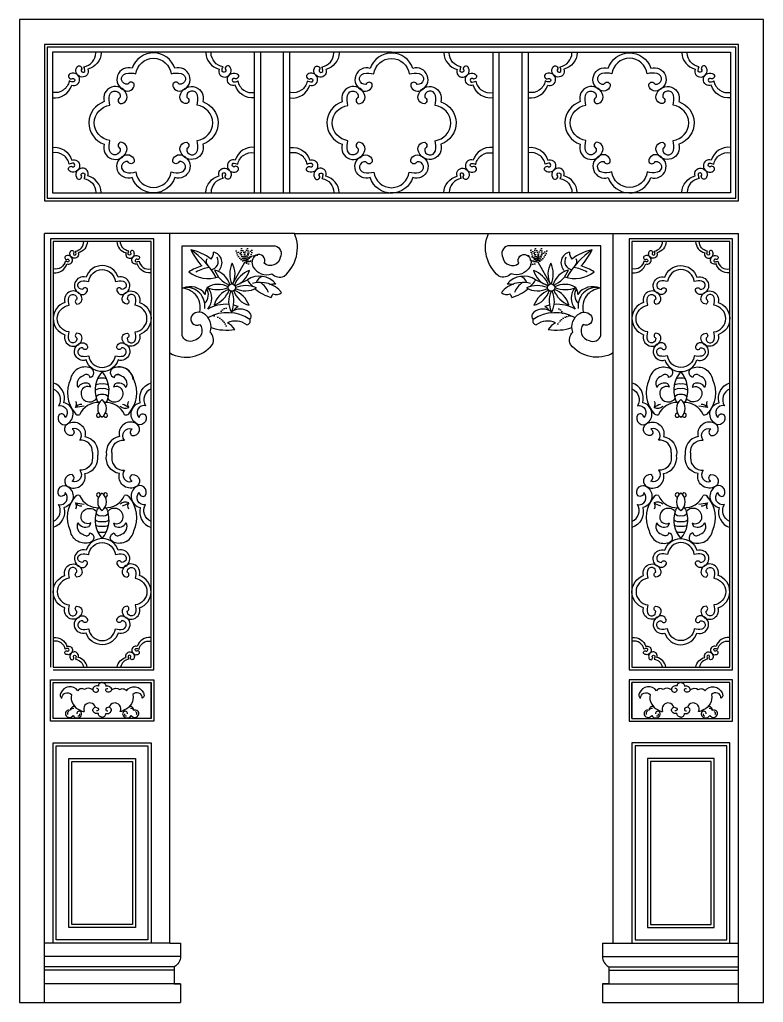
# Model space of a CAD drawing. Extents: x 482 to 3282, y 781 to 4481.
import ezdxf

# ---------------------------------------------------------------- set-up
doc = ezdxf.new("R2010")
doc.units = 0
doc.header["$LTSCALE"] = 60
doc.header["$MEASUREMENT"] = 0
doc.linetypes.add('DOT2', pattern=[0.125, 0, -0.125])
for name, color, linetype in [('3', 3, 'CONTINUOUS'), ('4', 4, 'CONTINUOUS'), ('7', 7, 'CONTINUOUS')]:
    doc.layers.add(name, color=color, linetype=linetype)

msp = doc.modelspace()

# ---------------------------------------------------------------- linework, layer by layer
at = {"layer": '3'}
for p, q in [((1284, 3485), (1329.9, 3567.4)), ((2480.3, 3485), (2434.4, 3567.4)), ((1292.6, 3478.9), (1339.5, 3500.3)), ((2471.7, 3478.9), (2424.8, 3500.3)), ((756.1, 2851), (756.1, 2830.8)), ((829.2, 2851), (829.2, 2830.8)), ((2935.1, 2851), (2935.1, 2830.8)), ((3008.2, 2851), (3008.2, 2830.8)), ((1047.3, 1003.6), (576.1, 1003.6)), ((2717, 1003.6), (3188.2, 1003.6)), ((1064.4, 914.6), (576.1, 914.6)), ((1064.4, 901.9), (576.1, 901.9)), ((2699.9, 914.6), (3188.2, 914.6)), ((2699.9, 901.9), (3188.2, 901.9))]:
    msp.add_line(p, q, dxfattribs=at)
for points in [[(1882.1, 3808.8), (3178.2, 3808.8), (3178.2, 4377), (586.1, 4377), (586.1, 3808.8)], [(3165.9, 3655.4), (2777.5, 3655.4), (2777.5, 2033), (3165.9, 2033)], [(598.4, 1994.9), (986.8, 1994.9), (986.8, 1839.1), (598.4, 1839.1)], [(3165.5, 1994.9), (2777.1, 1994.9), (2777.1, 1839.1), (3165.5, 1839.1)], [(620.2, 1745.9), (965.1, 1745.9), (965.1, 1015.4), (620.2, 1015.4)], [(3144.1, 1745.9), (2799.2, 1745.9), (2799.2, 1015.4), (3144.1, 1015.4)], [(667.1, 1698.9), (918.1, 1698.9), (918.1, 1062.3), (667.1, 1062.3)], [(3097.2, 1698.9), (2846.2, 1698.9), (2846.2, 1062.3), (3097.2, 1062.3)]]:
    msp.add_lwpolyline(points, close=True, dxfattribs=at)
for points in [[(789.2, 4355.7, -0.325155), (739.1, 4293.6, -0.556012), (716.6, 4264.5, -0.512126), (695.7, 4298.2, -0.962034), (715.9, 4294.9, 1.149677), (727, 4285.7, 0.166258), (723.8, 4303.3, 0.364581), (769.3, 4355.7)], [(1182.9, 4355.7, 0.325155), (1233, 4293.6, 0.556012), (1255.5, 4264.5, 0.512126), (1276.4, 4298.2, 0.962034), (1256.2, 4294.9, -1.149677), (1245, 4285.7, -0.166258), (1248.3, 4303.3, -0.364581), (1202.8, 4355.7)], [(1685.3, 4355.3, -0.325155), (1635.2, 4293.2, -0.556012), (1612.7, 4264, -0.512126), (1591.8, 4297.8, -0.962034), (1612, 4294.5, 1.149677), (1623.1, 4285.2, 0.166258), (1619.9, 4302.9, 0.364581), (1665.4, 4355.3)], [(2079, 4355.3, 0.325155), (2129.1, 4293.2, 0.556012), (2151.6, 4264, 0.512126), (2172.5, 4297.8, 0.962034), (2152.3, 4294.5, -1.149677), (2141.2, 4285.2, -0.166258), (2144.4, 4302.9, -0.364581), (2098.9, 4355.3)], [(2079, 4355.3, 0.325155), (2129.1, 4293.2, 0.556012), (2151.6, 4264, 0.512126), (2172.5, 4297.8, 0.962034), (2152.3, 4294.5, -1.149677), (2141.2, 4285.2, -0.166258), (2144.4, 4302.9, -0.364581), (2098.9, 4355.3)], [(2581.4, 4355.7, -0.325155), (2531.3, 4293.6, -0.556012), (2508.8, 4264.5, -0.512126), (2487.9, 4298.2, -0.962034), (2508.1, 4294.9, 1.149677), (2519.3, 4285.7, 0.166258), (2516, 4303.3, 0.364581), (2561.5, 4355.7)], [(2975.1, 4355.7, 0.325155), (3025.2, 4293.6, 0.556012), (3047.7, 4264.5, 0.512126), (3068.6, 4298.2, 0.962034), (3048.4, 4294.9, -1.149677), (3037.3, 4285.7, -0.166258), (3040.5, 4303.3, -0.364581), (2995, 4355.7)], [(605.4, 4186.2, 0.362997), (678, 4234.2, 0.556012), (707.8, 4255.8, 0.512126), (674.6, 4277.7, 0.962034), (677.3, 4257.5, -1.149677), (686.3, 4246, -0.166258), (668.8, 4249.7, -0.416817), (605.4, 4206.7)], [(1366.7, 4186.2, -0.362997), (1294.1, 4234.2, -0.556012), (1264.3, 4255.8, -0.512126), (1297.5, 4277.7, -0.962034), (1294.7, 4257.5, 1.149677), (1285.8, 4246, 0.166258), (1303.3, 4249.7, 0.416817), (1366.7, 4206.7)], [(1501.5, 4185.8, 0.362997), (1574.1, 4233.8, 0.556012), (1603.9, 4255.4, 0.512126), (1570.7, 4277.3, 0.962034), (1573.4, 4257, -1.149677), (1582.4, 4245.6, -0.166258), (1564.9, 4249.3, -0.416817), (1501.5, 4206.3)], [(2262.8, 4185.8, -0.362997), (2190.2, 4233.8, -0.556012), (2160.4, 4255.4, -0.512126), (2193.6, 4277.3, -0.962034), (2190.8, 4257, 1.149677), (2181.9, 4245.6, 0.166258), (2199.4, 4249.3, 0.416817), (2262.8, 4206.3)], [(2262.8, 4185.8, -0.362997), (2190.2, 4233.8, -0.556012), (2160.4, 4255.4, -0.512126), (2193.6, 4277.3, -0.962034), (2190.8, 4257, 1.149677), (2181.9, 4245.6, 0.166258), (2199.4, 4249.3, 0.416817), (2262.8, 4206.3)], [(2397.6, 4186.2, 0.362997), (2470.2, 4234.2, 0.556012), (2500, 4255.8, 0.512126), (2466.8, 4277.7, 0.962034), (2469.6, 4257.5, -1.149677), (2478.5, 4246, -0.166258), (2461, 4249.7, -0.416817), (2397.6, 4206.7)], [(3158.9, 4186.2, -0.362997), (3086.3, 4234.2, -0.556012), (3056.5, 4255.8, -0.512126), (3089.7, 4277.7, -0.962034), (3087, 4257.5, 1.149677), (3078, 4246, 0.166258), (3095.5, 4249.7, 0.416817), (3158.9, 4206.7)], [(605.4, 3999.6, -0.362997), (678, 3951.6, -0.556012), (707.8, 3929.9, -0.512126), (674.6, 3908.1, -0.962034), (677.3, 3928.3, 1.149677), (686.3, 3939.8, 0.166258), (668.8, 3936, 0.416817), (605.4, 3979.1)], [(1366.7, 3999.6, 0.362997), (1294.1, 3951.6, 0.556012), (1264.3, 3929.9, 0.512126), (1297.5, 3908.1, 0.962034), (1294.7, 3928.3, -1.149677), (1285.8, 3939.8, -0.166258), (1303.3, 3936, -0.416817), (1366.7, 3979.1)], [(1501.5, 3999.1, -0.362997), (1574.1, 3951.2, -0.556012), (1603.9, 3929.5, -0.512126), (1570.7, 3907.7, -0.962034), (1573.4, 3927.9, 1.149677), (1582.4, 3939.3, 0.166258), (1564.9, 3935.6, 0.416817), (1501.5, 3978.6)], [(2262.8, 3999.1, 0.362997), (2190.2, 3951.2, 0.556012), (2160.4, 3929.5, 0.512126), (2193.6, 3907.7, 0.962034), (2190.8, 3927.9, -1.149677), (2181.9, 3939.3, -0.166258), (2199.4, 3935.6, -0.416817), (2262.8, 3978.6)], [(2262.8, 3999.1, 0.362997), (2190.2, 3951.2, 0.556012), (2160.4, 3929.5, 0.512126), (2193.6, 3907.7, 0.962034), (2190.8, 3927.9, -1.149677), (2181.9, 3939.3, -0.166258), (2199.4, 3935.6, -0.416817), (2262.8, 3978.6)], [(2397.6, 3999.6, -0.362997), (2470.2, 3951.6, -0.556012), (2500, 3929.9, -0.512126), (2466.8, 3908.1, -0.962034), (2469.6, 3928.3, 1.149677), (2478.5, 3939.8, 0.166258), (2461, 3936, 0.416817), (2397.6, 3979.1)], [(3158.9, 3999.6, 0.362997), (3086.3, 3951.6, 0.556012), (3056.5, 3929.9, 0.512126), (3089.7, 3908.1, 0.962034), (3087, 3928.3, -1.149677), (3078, 3939.8, -0.166258), (3095.5, 3936, -0.416817), (3158.9, 3979.1)], [(789.2, 3830.1, 0.325155), (739.1, 3892.1, 0.556012), (716.6, 3921.3, 0.512126), (695.7, 3887.6, 0.962034), (715.9, 3890.9, -1.149677), (727, 3900.1, -0.166258), (723.8, 3882.5, -0.364581), (769.3, 3830.1)], [(1182.9, 3830.1, -0.325155), (1233, 3892.1, -0.556012), (1255.5, 3921.3, -0.512126), (1276.4, 3887.6, -0.962034), (1256.2, 3890.9, 1.149677), (1245, 3900.1, 0.166258), (1248.3, 3882.5, 0.364581), (1202.8, 3830.1)], [(1685.3, 3829.6, 0.325155), (1635.2, 3891.7, 0.556012), (1612.7, 3920.9, 0.512126), (1591.8, 3887.1, 0.962034), (1612, 3890.4, -1.149677), (1623.1, 3899.7, -0.166258), (1619.9, 3882.1, -0.364581), (1665.4, 3829.6)], [(2079, 3829.6, -0.325155), (2129.1, 3891.7, -0.556012), (2151.6, 3920.9, -0.512126), (2172.5, 3887.1, -0.962034), (2152.3, 3890.4, 1.149677), (2141.2, 3899.7, 0.166258), (2144.4, 3882.1, 0.364581), (2098.9, 3829.6)], [(2079, 3829.6, -0.325155), (2129.1, 3891.7, -0.556012), (2151.6, 3920.9, -0.512126), (2172.5, 3887.1, -0.962034), (2152.3, 3890.4, 1.149677), (2141.2, 3899.7, 0.166258), (2144.4, 3882.1, 0.364581), (2098.9, 3829.6)], [(2581.4, 3830.1, 0.325155), (2531.3, 3892.1, 0.556012), (2508.8, 3921.3, 0.512126), (2487.9, 3887.6, 0.962034), (2508.1, 3890.9, -1.149677), (2519.3, 3900.1, -0.166258), (2516, 3882.5, -0.364581), (2561.5, 3830.1)], [(2975.1, 3830.1, -0.325155), (3025.2, 3892.1, -0.556012), (3047.7, 3921.3, -0.512126), (3068.6, 3887.6, -0.962034), (3048.4, 3890.9, 1.149677), (3037.3, 3900.1, 0.166258), (3040.5, 3882.5, 0.364581), (2995, 3830.1)], [(737.4, 3645.4, -0.325155), (702.6, 3602.3, -0.556012), (687, 3582, -0.512126), (672.5, 3605.5, -0.962034), (686.5, 3603.2, 1.149677), (694.2, 3596.7, 0.166258), (692, 3609, 0.364581), (723.6, 3645.4)], [(847.9, 3645.4, 0.325155), (882.7, 3602.3, 0.556012), (898.3, 3582, 0.512126), (912.8, 3605.5, 0.962034), (898.8, 3603.2, -1.149677), (891, 3596.7, -0.166258), (893.3, 3609, -0.364581), (861.7, 3645.4)], [(2916.4, 3645.4, -0.325155), (2881.6, 3602.3, -0.556012), (2866, 3582, -0.512126), (2851.5, 3605.5, -0.962034), (2865.5, 3603.2, 1.149677), (2873.2, 3596.7, 0.166258), (2871, 3609, 0.364581), (2902.6, 3645.4)], [(3026.9, 3645.4, 0.325155), (3061.7, 3602.3, 0.556012), (3077.3, 3582, 0.512126), (3091.8, 3605.5, 0.962034), (3077.8, 3603.2, -1.149677), (3070.1, 3596.7, -0.166258), (3072.3, 3609, -0.364581), (3040.7, 3645.4)], [(609.8, 3527.7, 0.362997), (660.2, 3561, 0.556012), (680.9, 3576.1, 0.512126), (657.8, 3591.2, 0.962034), (659.7, 3577.2, -1.149677), (665.9, 3569.2, -0.166258), (653.8, 3571.8, -0.416817), (609.8, 3541.9)], [(975.5, 3527.7, -0.362997), (925.1, 3561, -0.556012), (904.4, 3576.1, -0.512126), (927.5, 3591.2, -0.962034), (925.6, 3577.2, 1.149677), (919.3, 3569.2, 0.166258), (931.5, 3571.8, 0.416817), (975.5, 3541.9)], [(2788.8, 3527.7, 0.362997), (2839.2, 3561, 0.556012), (2859.9, 3576.1, 0.512126), (2836.8, 3591.2, 0.962034), (2838.7, 3577.2, -1.149677), (2845, 3569.2, -0.166258), (2832.8, 3571.8, -0.416817), (2788.8, 3541.9)], [(3154.5, 3527.7, -0.362997), (3104.1, 3561, -0.556012), (3083.4, 3576.1, -0.512126), (3106.5, 3591.2, -0.962034), (3104.6, 3577.2, 1.149677), (3098.3, 3569.2, 0.166258), (3110.5, 3571.8, 0.416817), (3154.5, 3541.9)], [(1468.5, 3453.8, 0.290668), (1359, 3487.6, 0.290668)], [(1352.8, 3372.2, 0.36234), (1285.9, 3383.7, 0.36234)], [(746.7, 3133.3, 0.779233), (748.3, 3169.3, 0.467087), (673.2, 3126.2, 0.287829), (689.5, 2999.6)], [(909.2, 3126.2, 0.495656), (836.7, 3169.3, 0.779233), (838.4, 3133.3, -0.553415), (858.3, 3142.6)], [(2880.3, 3165.7, -0.234231), (2927.2, 3169.3, -0.779233), (2925.6, 3133.3, 0.553415), (2905.6, 3142.6)], [(3017.2, 3133.3, -0.779233), (3015.6, 3169.3, -0.467087), (3090.7, 3126.2, -0.300349), (3071.2, 2996.3)], [(608.4, 3090.5, -0.461577), (628.8, 3027.1, -0.759753), (653, 2982.2, 0.601767), (630.7, 2993.7, 0.930081), (668.6, 2963.2, 0.621699), (648.8, 3038.1, 0.411984), (608.4, 3113)], [(976.8, 3090.5, 0.461577), (956.5, 3027.1, 0.759753), (932.3, 2982.2, -0.601767), (954.6, 2993.7, -0.930081), (916.7, 2963.2, -0.621699), (936.5, 3038.1, -0.411984), (976.8, 3113)], [(2787.5, 3090.5, -0.461577), (2807.8, 3027.1, -0.759753), (2832, 2982.2, 0.601767), (2809.7, 2993.7, 0.930081), (2847.6, 2963.2, 0.621699), (2827.8, 3038.1, 0.411984), (2787.5, 3113)], [(3155.8, 3090.5, 0.461577), (3135.5, 3027.1, 0.759753), (3111.3, 2982.2, -0.601767), (3133.6, 2993.7, -0.930081), (3095.7, 2963.2, -0.621699), (3115.5, 3038.1, -0.411984), (3155.8, 3113)], [(750, 3096.2, 0.488418), (713.9, 3080.4, 0.794535), (771, 3053.5)], [(3013.9, 3096.2, -0.488418), (3050, 3080.4, -0.794535), (2992.9, 3053.5)], [(756.1, 2851, 0.461577), (708.5, 2897.7, 0.759753), (679.3, 2939.5, -0.601767), (679.5, 2914.4, -0.930081), (669.4, 2961.9, -0.621699), (727.4, 2910.6, -0.411984), (776.1, 2840.9)], [(829.2, 2851, -0.461577), (876.8, 2897.7, -0.759753), (906, 2939.5, 0.601767), (905.7, 2914.4, 0.930081), (915.9, 2961.9, 0.621699), (857.8, 2910.6, 0.411984), (809.2, 2840.9)], [(2935.1, 2851, 0.461577), (2887.5, 2897.7, 0.759753), (2858.3, 2939.5, -0.601767), (2858.6, 2914.4, -0.930081), (2848.4, 2961.9, -0.621699), (2906.4, 2910.6, -0.411984), (2955.1, 2840.9)], [(3008.2, 2851, -0.461577), (3055.8, 2897.7, -0.759753), (3085, 2939.5, 0.601767), (3084.8, 2914.4, 0.930081), (3094.9, 2961.9, 0.621699), (3036.9, 2910.6, 0.411984), (2988.2, 2840.9)], [(756.1, 2830.8, -0.461577), (708.5, 2784.2, -0.759753), (679.3, 2742.3, 0.601767), (679.5, 2767.4, 0.930081), (669.4, 2719.9, 0.621699), (727.4, 2771.2, 0.411984), (776.1, 2840.9)], [(829.2, 2830.8, 0.461577), (876.8, 2784.2, 0.759753), (906, 2742.3, -0.601767), (905.7, 2767.4, -0.930081), (915.9, 2719.9, -0.621699), (857.8, 2771.2, -0.411984), (809.2, 2840.9)], [(2935.1, 2830.8, -0.461577), (2887.5, 2784.2, -0.759753), (2858.3, 2742.3, 0.601767), (2858.6, 2767.4, 0.930081), (2848.4, 2719.9, 0.621699), (2906.4, 2771.2, 0.411984), (2955.1, 2840.9)], [(3008.2, 2830.8, 0.461577), (3055.8, 2784.2, 0.759753), (3085, 2742.3, -0.601767), (3084.8, 2767.4, -0.930081), (3094.9, 2719.9, -0.621699), (3036.9, 2771.2, -0.411984), (2988.2, 2840.9)], [(608.4, 2591.3, 0.461577), (628.8, 2654.8, 0.759753), (653, 2699.6, -0.601767), (630.7, 2688.1, -0.930081), (668.6, 2718.6, -0.621699), (648.8, 2643.7, -0.411984), (608.4, 2568.8)], [(976.8, 2591.3, -0.461577), (956.5, 2654.8, -0.759753), (932.3, 2699.6, 0.601767), (954.6, 2688.1, 0.930081), (916.7, 2718.6, 0.621699), (936.5, 2643.7, 0.411984), (976.8, 2568.8)], [(2787.5, 2591.3, 0.461577), (2807.8, 2654.8, 0.759753), (2832, 2699.6, -0.601767), (2809.7, 2688.1, -0.930081), (2847.6, 2718.6, -0.621699), (2827.8, 2643.7, -0.411984), (2787.5, 2568.8)], [(3155.8, 2591.3, -0.461577), (3135.5, 2654.8, -0.759753), (3111.3, 2699.6, 0.601767), (3133.6, 2688.1, 0.930081), (3095.7, 2718.6, 0.621699), (3115.5, 2643.7, 0.411984), (3155.8, 2568.8)], [(746.7, 2548.5, -0.779233), (748.3, 2512.5, -0.467087), (673.2, 2555.6, -0.300349), (692.7, 2685.5)], [(3017.2, 2548.5, 0.779233), (3015.6, 2512.5, 0.467087), (3090.7, 2555.6, 0.300349), (3071.2, 2685.5)], [(750, 2585.6, -0.488418), (713.9, 2601.4, -0.794535), (771, 2628.3)], [(3013.9, 2585.6, 0.488418), (3050, 2601.4, 0.794535), (2992.9, 2628.3)], [(883.6, 2516.1, -0.234231), (836.7, 2512.5, -0.779233), (838.4, 2548.5, 0.553415), (858.3, 2539.2)], [(2880.3, 2516.1, 0.234231), (2927.2, 2512.5, 0.779233), (2925.6, 2548.5, -0.553415), (2905.6, 2539.2)], [(609.8, 2154.1, -0.362997), (660.2, 2120.8, -0.556012), (680.9, 2105.8, -0.512126), (657.8, 2090.6, -0.962034), (659.7, 2104.6, 1.149677), (665.9, 2112.6, 0.166258), (653.8, 2110, 0.416817), (609.8, 2139.9)], [(975.5, 2154.1, 0.362997), (925.1, 2120.8, 0.556012), (904.4, 2105.8, 0.512126), (927.5, 2090.6, 0.962034), (925.6, 2104.6, -1.149677), (919.3, 2112.6, -0.166258), (931.5, 2110, -0.416817), (975.5, 2139.9)], [(2788.8, 2154.1, -0.362997), (2839.2, 2120.8, -0.556012), (2859.9, 2105.8, -0.512126), (2836.8, 2090.6, -0.962034), (2838.7, 2104.6, 1.149677), (2845, 2112.6, 0.166258), (2832.8, 2110, 0.416817), (2788.8, 2139.9)], [(3154.5, 2154.1, 0.362997), (3104.1, 2120.8, 0.556012), (3083.4, 2105.8, 0.512126), (3106.5, 2090.6, 0.962034), (3104.6, 2104.6, -1.149677), (3098.3, 2112.6, -0.166258), (3110.5, 2110, -0.416817), (3154.5, 2139.9)], [(736.6, 2043, 0.286821), (702.6, 2079.5, 0.556012), (687, 2099.8, 0.512126), (672.5, 2076.3, 0.962034), (686.5, 2078.6, -1.149677), (694.2, 2085.1, -0.166258), (692, 2072.8, -0.315468), (722.9, 2043)], [(848.7, 2043, -0.286821), (882.7, 2079.5, -0.556012), (898.3, 2099.8, -0.512126), (912.8, 2076.3, -0.962034), (898.8, 2078.6, 1.149677), (891, 2085.1, 0.166258), (893.3, 2072.8, 0.315468), (862.4, 2043)], [(2915.6, 2043, 0.286821), (2881.6, 2079.5, 0.556012), (2866, 2099.8, 0.512126), (2851.5, 2076.3, 0.962034), (2865.5, 2078.6, -1.149677), (2873.2, 2085.1, -0.166258), (2871, 2072.8, -0.315468), (2901.9, 2043)], [(3027.7, 2043, -0.286821), (3061.7, 2079.5, -0.556012), (3077.3, 2099.8, -0.512126), (3091.8, 2076.3, -0.962034), (3077.8, 2078.6, 1.149677), (3070.1, 2085.1, 0.166258), (3072.3, 2072.8, 0.315468), (3041.4, 2043)], [(757.3, 1957.1, 0.364798), (726.6, 1957.9, 0.444096), (701.5, 1953.8, 0.584614), (637.4, 1945.4, 0.447395), (641.3, 1925.3, -0.722735), (676.9, 1939.2, 0.355342), (707.9, 1881.6, 0.165496), (725.5, 1875.6)], [(792.6, 1984.9, 0.423452), (778.4, 1971.3, 0.494941), (757.3, 1957.1, 0.707363), (779.2, 1954.9, 0.560162), (770.9, 1961.6)], [(792.6, 1984.9, -0.423452), (806.9, 1971.3, -0.494941), (828, 1957.1, -0.707363), (806.1, 1954.9, -0.560162), (814.4, 1961.6)], [(828, 1957.1, -0.364798), (858.7, 1957.9, -0.444096), (883.8, 1953.8, -0.584614), (947.8, 1945.4, -0.447395), (943.9, 1925.3, 0.722735), (908.3, 1939.2, -0.355342), (877.3, 1881.6, -0.155538), (860.9, 1875.6)], [(2935.9, 1957.1, 0.364798), (2905.2, 1957.9, 0.444096), (2880.1, 1953.8, 0.584614), (2816.1, 1945.4, 0.447395), (2820, 1925.3, -0.722735), (2855.6, 1939.2, 0.355342), (2886.6, 1881.6, 0.155538), (2903, 1875.6)], [(2971.3, 1984.9, 0.423452), (2957, 1971.3, 0.494941), (2935.9, 1957.1, 0.707363), (2957.8, 1954.9, 0.560162), (2949.5, 1961.6)], [(2971.3, 1984.9, -0.423452), (2985.5, 1971.3, -0.494941), (3006.6, 1957.1, -0.707363), (2984.7, 1954.9, -0.560162), (2993, 1961.6)], [(3006.6, 1957.1, -0.364798), (3037.3, 1957.9, -0.444096), (3062.4, 1953.8, -0.584614), (3126.5, 1945.4, -0.447395), (3122.6, 1925.3, 0.722735), (3087, 1939.2, -0.355342), (3056, 1881.6, -0.165496), (3038.4, 1875.6)], [(792.6, 1854.7, -0.423452), (778.4, 1868.3, -0.494941), (757.3, 1882.5, -0.707363), (779.2, 1884.7, -0.560162), (770.9, 1878)], [(792.6, 1854.7, 0.423452), (806.9, 1868.3, 0.494941), (828, 1882.5, 0.707363), (806.1, 1884.7, 0.560162), (814.4, 1878)], [(2971.3, 1854.7, -0.423452), (2957, 1868.3, -0.494941), (2935.9, 1882.5, -0.707363), (2957.8, 1884.7, -0.560162), (2949.5, 1878)], [(2971.3, 1854.7, 0.423452), (2985.5, 1868.3, 0.494941), (3006.6, 1882.5, 0.707363), (2984.7, 1884.7, 0.560162), (2993, 1878)]]:
    msp.add_lwpolyline(points, format="xyb", dxfattribs=at)
for points in [[(987.9, 4355.4, 0.32928), (906, 4297.4, 0.963484), (875.9, 4214.7, 0.580065), (913.5, 4237.2, 0.692276), (889.5, 4237.2, -0.968158), (881.9, 4277.8, -0.122973), (919.6, 4276.3, -0.370953), (986, 4335.2, -0.370953), (1052.5, 4276.3, -0.122973), (1090.2, 4277.8, -0.968158), (1082.6, 4237.2, 0.692276), (1058.6, 4237.2, 0.580065), (1096.2, 4214.7, 0.963484), (1066.1, 4297.4, 0.317091)], [(1884, 4354.9, 0.32928), (1802.1, 4296.9, 0.963484), (1772, 4214.3, 0.580065), (1809.6, 4236.8, 0.692276), (1785.6, 4236.8, -0.968158), (1778, 4277.4, -0.122973), (1815.7, 4275.9, -0.370953), (1882.1, 4334.8, -0.370953), (1948.6, 4275.9, -0.122973), (1986.3, 4277.4, -0.968158), (1978.7, 4236.8, 0.692276), (1954.7, 4236.8, 0.580065), (1992.3, 4214.3, 0.963484), (1962.2, 4296.9, 0.317091)], [(2776.4, 4355.4, -0.32928), (2858.3, 4297.4, -0.963484), (2888.4, 4214.7, -0.580065), (2850.8, 4237.2, -0.692276), (2874.8, 4237.2, 0.968158), (2882.4, 4277.8, 0.122973), (2844.7, 4276.3, 0.370953), (2778.3, 4335.2, 0.370953), (2711.8, 4276.3, 0.122973), (2674.1, 4277.8, 0.968158), (2681.7, 4237.2, -0.692276), (2705.7, 4237.2, -0.580065), (2668.1, 4214.7, -0.963484), (2698.2, 4297.4, -0.317091)], [(742.9, 4093.6, 0.32928), (800.9, 4011.7, 0.963484), (883.6, 3981.6, 0.580065), (861, 4019.2, 0.692276), (861, 3995.2, -0.968158), (820.5, 3987.6, -0.122973), (822, 4025.3, -0.370953), (763.1, 4091.7, -0.370953), (822, 4158.2, -0.122973), (820.5, 4195.9, -0.968158), (861, 4188.3, 0.692276), (861, 4164.3, 0.580065), (883.6, 4201.9, 0.963484), (800.9, 4171.8, 0.317091)], [(1229.2, 4093.6, -0.32928), (1171.2, 4011.7, -0.963484), (1088.5, 3981.6, -0.580065), (1111, 4019.2, -0.692276), (1111, 3995.2, 0.968158), (1151.6, 3987.6, 0.122973), (1150.1, 4025.3, 0.370953), (1209, 4091.7, 0.370953), (1150.1, 4158.2, 0.122973), (1151.6, 4195.9, 0.968158), (1111, 4188.3, -0.692276), (1111, 4164.3, -0.580065), (1088.5, 4201.9, -0.963484), (1171.2, 4171.8, -0.317091)], [(1639, 4093.2, 0.32928), (1697, 4011.3, 0.963484), (1779.7, 3981.2, 0.580065), (1757.2, 4018.8, 0.692276), (1757.2, 3994.7, -0.968158), (1716.6, 3987.2, -0.122973), (1718.1, 4024.8, -0.370953), (1659.2, 4091.3, -0.370953), (1718.1, 4157.8, -0.122973), (1716.6, 4195.4, -0.968158), (1757.2, 4187.9, 0.692276), (1757.2, 4163.8, 0.580065), (1779.7, 4201.4, 0.963484), (1697, 4171.3, 0.317091)], [(2125.3, 4093.2, -0.32928), (2067.3, 4011.3, -0.963484), (1984.6, 3981.2, -0.580065), (2007.1, 4018.8, -0.692276), (2007.1, 3994.7, 0.968158), (2047.7, 3987.2, 0.122973), (2046.2, 4024.8, 0.370953), (2105.1, 4091.3, 0.370953), (2046.2, 4157.8, 0.122973), (2047.7, 4195.4, 0.968158), (2007.1, 4187.9, -0.692276), (2007.1, 4163.8, -0.580065), (1984.6, 4201.4, -0.963484), (2067.3, 4171.3, -0.317091)], [(2535.1, 4093.6, 0.32928), (2593.1, 4011.7, 0.963484), (2675.8, 3981.6, 0.580065), (2653.3, 4019.2, 0.692276), (2653.3, 3995.2, -0.968158), (2612.7, 3987.6, -0.122973), (2614.2, 4025.3, -0.370953), (2555.3, 4091.7, -0.370953), (2614.2, 4158.2, -0.122973), (2612.7, 4195.9, -0.968158), (2653.3, 4188.3, 0.692276), (2653.3, 4164.3, 0.580065), (2675.8, 4201.9, 0.963484), (2593.1, 4171.8, 0.317091)], [(3021.4, 4093.6, -0.32928), (2963.4, 4011.7, -0.963484), (2880.7, 3981.6, -0.580065), (2903.3, 4019.2, -0.692276), (2903.3, 3995.2, 0.968158), (2943.8, 3987.6, 0.122973), (2942.3, 4025.3, 0.370953), (3001.2, 4091.7, 0.370953), (2942.3, 4158.2, 0.122973), (2943.8, 4195.9, 0.968158), (2903.3, 4188.3, -0.692276), (2903.3, 4164.3, -0.580065), (2880.7, 4201.9, -0.963484), (2963.4, 4171.8, -0.317091)], [(987.9, 3828.1, -0.32928), (906, 3886.1, -0.963484), (875.9, 3968.8, -0.580065), (913.5, 3946.2, -0.692276), (889.5, 3946.2, 0.968158), (881.9, 3905.7, 0.122973), (919.6, 3907.2, 0.370953), (986, 3848.3, 0.370953), (1052.5, 3907.2, 0.122973), (1090.2, 3905.7, 0.968158), (1082.6, 3946.2, -0.692276), (1058.6, 3946.2, -0.580065), (1096.2, 3968.8, -0.963484), (1066.1, 3886.1, -0.317091)], [(1884, 3827.7, -0.32928), (1802.1, 3885.7, -0.963484), (1772, 3968.4, -0.580065), (1809.6, 3945.8, -0.692276), (1785.6, 3945.8, 0.968158), (1778, 3905.2, 0.122973), (1815.7, 3906.7, 0.370953), (1882.1, 3847.9, 0.370953), (1948.6, 3906.7, 0.122973), (1986.3, 3905.2, 0.968158), (1978.7, 3945.8, -0.692276), (1954.7, 3945.8, -0.580065), (1992.3, 3968.4, -0.963484), (1962.2, 3885.7, -0.317091)], [(2776.4, 3828.1, 0.32928), (2858.3, 3886.1, 0.963484), (2888.4, 3968.8, 0.580065), (2850.8, 3946.2, 0.692276), (2874.8, 3946.2, -0.968158), (2882.4, 3905.7, -0.122973), (2844.7, 3907.2, -0.370953), (2778.3, 3848.3, -0.370953), (2711.8, 3907.2, -0.122973), (2674.1, 3905.7, -0.968158), (2681.7, 3946.2, 0.692276), (2705.7, 3946.2, 0.580065), (2668.1, 3968.8, 0.963484), (2698.2, 3886.1, 0.317091)], [(794, 3554.6, 0.32928), (732, 3510.7, 0.963484), (709.2, 3448, 0.580065), (737.7, 3465.1, 0.692276), (719.5, 3465.1, -0.968158), (713.8, 3495.9, -0.122973), (742.3, 3494.7, -0.370953), (792.6, 3539.3, -0.370953), (843, 3494.7, -0.122973), (871.5, 3495.9, -0.968158), (865.8, 3465.1, 0.692276), (847.6, 3465.1, 0.580065), (876.1, 3448, 0.963484), (853.3, 3510.7, 0.317091)], [(2970.3, 3554.6, -0.32928), (3032.3, 3510.7, -0.963484), (3055.1, 3448, -0.580065), (3026.6, 3465.1, -0.692276), (3044.8, 3465.1, 0.968158), (3050.5, 3495.9, 0.122973), (3022, 3494.7, 0.370953), (2971.7, 3539.3, 0.370953), (2921.3, 3494.7, 0.122973), (2892.8, 3495.9, 0.968158), (2898.5, 3465.1, -0.692276), (2916.7, 3465.1, -0.580065), (2888.2, 3448, -0.963484), (2911, 3510.7, -0.317091)], [(608.4, 3356.3, 0.32928), (652.4, 3294.3, 0.963484), (715, 3271.5, 0.580065), (697.9, 3300, 0.692276), (697.9, 3281.7, -0.968158), (667.2, 3276, -0.122973), (668.3, 3304.5, -0.370953), (623.7, 3354.9, -0.370953), (668.3, 3405.3, -0.122973), (667.2, 3433.8, -0.968158), (697.9, 3428.1, 0.692276), (697.9, 3409.8, 0.580065), (715, 3438.3, 0.963484), (652.4, 3415.5, 0.317091)], [(976.8, 3356.3, -0.32928), (932.9, 3294.3, -0.963484), (870.3, 3271.5, -0.580065), (887.3, 3300, -0.692276), (887.3, 3281.7, 0.968158), (918.1, 3276, 0.122973), (916.9, 3304.5, 0.370953), (961.5, 3354.9, 0.370953), (916.9, 3405.3, 0.122973), (918.1, 3433.8, 0.968158), (887.3, 3428.1, -0.692276), (887.3, 3409.8, -0.580065), (870.3, 3438.3, -0.963484), (932.9, 3415.5, -0.317091)], [(2787.5, 3356.3, 0.32928), (2831.4, 3294.3, 0.963484), (2894, 3271.5, 0.580065), (2877, 3300, 0.692276), (2877, 3281.7, -0.968158), (2846.2, 3276, -0.122973), (2847.4, 3304.5, -0.370953), (2802.8, 3354.9, -0.370953), (2847.4, 3405.3, -0.122973), (2846.2, 3433.8, -0.968158), (2877, 3428.1, 0.692276), (2877, 3409.8, 0.580065), (2894, 3438.3, 0.963484), (2831.4, 3415.5, 0.317091)], [(3155.8, 3356.3, -0.32928), (3111.9, 3294.3, -0.963484), (3049.3, 3271.5, -0.580065), (3066.3, 3300, -0.692276), (3066.3, 3281.7, 0.968158), (3097.1, 3276, 0.122973), (3096, 3304.5, 0.370953), (3140.6, 3354.9, 0.370953), (3096, 3405.3, 0.122973), (3097.1, 3433.8, 0.968158), (3066.3, 3428.1, -0.692276), (3066.3, 3409.8, -0.580065), (3049.3, 3438.3, -0.963484), (3111.9, 3415.5, -0.317091)], [(794, 3155.2, -0.32928), (732, 3199.1, -0.963484), (709.2, 3261.7, -0.580065), (737.7, 3244.7, -0.692276), (719.5, 3244.7, 0.968158), (713.8, 3213.9, 0.122973), (742.3, 3215.1, 0.370953), (792.6, 3170.5, 0.370953), (843, 3215.1, 0.122973), (871.5, 3213.9, 0.968158), (865.8, 3244.7, -0.692276), (847.6, 3244.7, -0.580065), (876.1, 3261.7, -0.963484), (853.3, 3199.1, -0.317091)], [(2970.3, 3155.2, 0.32928), (3032.3, 3199.1, 0.963484), (3055.1, 3261.7, 0.580065), (3026.6, 3244.7, 0.692276), (3044.8, 3244.7, -0.968158), (3050.5, 3213.9, -0.122973), (3022, 3215.1, -0.370953), (2971.7, 3170.5, -0.370953), (2921.3, 3215.1, -0.122973), (2892.8, 3213.9, -0.968158), (2898.5, 3244.7, 0.692276), (2916.7, 3244.7, 0.580065), (2888.2, 3261.7, 0.963484), (2911, 3199.1, 0.317091)], [(794, 2526.6, 0.32928), (732, 2482.7, 0.963484), (709.2, 2420.1, 0.580065), (737.7, 2437.1, 0.692276), (719.5, 2437.1, -0.968158), (713.8, 2467.9, -0.122973), (742.3, 2466.8, -0.370953), (792.6, 2511.4, -0.370953), (843, 2466.8, -0.122973), (871.5, 2467.9, -0.968158), (865.8, 2437.1, 0.692276), (847.6, 2437.1, 0.580065), (876.1, 2420.1, 0.963484), (853.3, 2482.7, 0.317091)], [(2970.3, 2526.6, -0.32928), (3032.3, 2482.7, -0.963484), (3055.1, 2420.1, -0.580065), (3026.6, 2437.1, -0.692276), (3044.8, 2437.1, 0.968158), (3050.5, 2467.9, 0.122973), (3022, 2466.8, 0.370953), (2971.7, 2511.4, 0.370953), (2921.3, 2466.8, 0.122973), (2892.8, 2467.9, 0.968158), (2898.5, 2437.1, -0.692276), (2916.7, 2437.1, -0.580065), (2888.2, 2420.1, -0.963484), (2911, 2482.7, -0.317091)], [(608.4, 2325.5, -0.32928), (652.4, 2387.6, -0.963484), (715, 2410.4, -0.580065), (697.9, 2381.9, -0.692276), (697.9, 2400.1, 0.968158), (667.2, 2405.8, 0.122973), (668.3, 2377.3, 0.370953), (623.7, 2326.9, 0.370953), (668.3, 2276.6, 0.122973), (667.2, 2248.1, 0.968158), (697.9, 2253.8, -0.692276), (697.9, 2272, -0.580065), (715, 2243.5, -0.963484), (652.4, 2266.3, -0.317091)], [(976.8, 2325.5, 0.32928), (932.9, 2387.6, 0.963484), (870.3, 2410.4, 0.580065), (887.3, 2381.9, 0.692276), (887.3, 2400.1, -0.968158), (918.1, 2405.8, -0.122973), (916.9, 2377.3, -0.370953), (961.5, 2326.9, -0.370953), (916.9, 2276.6, -0.122973), (918.1, 2248.1, -0.968158), (887.3, 2253.8, 0.692276), (887.3, 2272, 0.580065), (870.3, 2243.5, 0.963484), (932.9, 2266.3, 0.317091)], [(2787.5, 2325.5, -0.32928), (2831.4, 2387.6, -0.963484), (2894, 2410.4, -0.580065), (2877, 2381.9, -0.692276), (2877, 2400.1, 0.968158), (2846.2, 2405.8, 0.122973), (2847.4, 2377.3, 0.370953), (2802.8, 2326.9, 0.370953), (2847.4, 2276.6, 0.122973), (2846.2, 2248.1, 0.968158), (2877, 2253.8, -0.692276), (2877, 2272, -0.580065), (2894, 2243.5, -0.963484), (2831.4, 2266.3, -0.317091)], [(3155.8, 2325.5, 0.32928), (3111.9, 2387.6, 0.963484), (3049.3, 2410.4, 0.580065), (3066.3, 2381.9, 0.692276), (3066.3, 2400.1, -0.968158), (3097.1, 2405.8, -0.122973), (3096, 2377.3, -0.370953), (3140.6, 2326.9, -0.370953), (3096, 2276.6, -0.122973), (3097.1, 2248.1, -0.968158), (3066.3, 2253.8, 0.692276), (3066.3, 2272, 0.580065), (3049.3, 2243.5, 0.963484), (3111.9, 2266.3, 0.317091)], [(794, 2127.2, -0.32928), (732, 2171.1, -0.963484), (709.2, 2233.8, -0.580065), (737.7, 2216.7, -0.692276), (719.5, 2216.7, 0.968158), (713.8, 2185.9, 0.122973), (742.3, 2187.1, 0.370953), (792.6, 2142.5, 0.370953), (843, 2187.1, 0.122973), (871.5, 2185.9, 0.968158), (865.8, 2216.7, -0.692276), (847.6, 2216.7, -0.580065), (876.1, 2233.8, -0.963484), (853.3, 2171.1, -0.317091)], [(2970.3, 2127.2, 0.32928), (3032.3, 2171.1, 0.963484), (3055.1, 2233.8, 0.580065), (3026.6, 2216.7, 0.692276), (3044.8, 2216.7, -0.968158), (3050.5, 2185.9, -0.122973), (3022, 2187.1, -0.370953), (2971.7, 2142.5, -0.370953), (2921.3, 2187.1, -0.122973), (2892.8, 2185.9, -0.968158), (2898.5, 2216.7, 0.692276), (2916.7, 2216.7, 0.580065), (2888.2, 2233.8, 0.963484), (2911, 2171.1, 0.317091)]]:
    msp.add_lwpolyline(points, format="xyb", close=True, dxfattribs=at)
msp.add_lwpolyline([(608.4, 2033), (986.8, 2033), (986.8, 3655.4), (598.4, 3655.4), (598.4, 2043)], dxfattribs=at)
at = {"layer": '3', "linetype": 'DOT2'}
for points in [[(1329.9, 3567.4, 0.253288), (1297.6, 3609.5, 0.224744)], [(1329.9, 3567.4, 0.253288), (1316.9, 3618.8, 0.224744)], [(1329.9, 3567.4, 0.253288), (1340.4, 3619.4, 0.224744)], [(1329.9, 3567.4, 0.253288), (1356.9, 3613.1, 0.224744)], [(2434.4, 3567.4, -0.253288), (2407.3, 3613.1, -0.224744)], [(2434.4, 3567.4, -0.253288), (2423.9, 3619.4, -0.224744)], [(2434.4, 3567.4, -0.253288), (2447.4, 3618.8, -0.224744)], [(2434.4, 3567.4, -0.253288), (2466.7, 3609.5, -0.224744)]]:
    msp.add_lwpolyline(points, format="xyb", close=True, dxfattribs=at)
for points in [[(1358.4, 3576.6, -0.122327), (1329.9, 3567.4, -0.253288), (1376.3, 3593.4)], [(2405.9, 3576.6, 0.122327), (2434.4, 3567.4, 0.253288), (2388, 3593.4)], [(1350.1, 3588, 0.119073), (1329.8, 3567.1, 0.087562), (1348.5, 3572.4)], [(1357.5, 3558.5, -0.118323), (1329.9, 3567.4, -0.124726), (1357.1, 3571.3)], [(2406.8, 3558.5, 0.118323), (2434.4, 3567.4, 0.124726), (2407.2, 3571.3)], [(2414.2, 3588, -0.119073), (2434.5, 3567.1, -0.087562), (2415.8, 3572.4)]]:
    msp.add_lwpolyline(points, format="xyb", dxfattribs=at)
at = {"layer": '3'}
for centre in [(1280.9, 3471.5), (2483.4, 3471.5)]:
    msp.add_circle(centre, 13.8, dxfattribs=at)
for centre, radius, start, end in [((1364.9, 3730.1), 264.9, 205.9145, 221.8233), ((1072.7, 3395.5), 225.4, 54.6367, 76.1522), ((931.7, 3340.1), 336.4, 30.231, 54.5901), ((1177.4, 3601.8), 34.3, 318.861, 5.3718), ((1203.2, 3565.1), 40.8, 314.5411, 78.2372), ((2561.1, 3565.1), 40.8, 101.7628, 225.4589), ((2832.6, 3340.1), 336.4, 125.4099, 149.769), ((2586.9, 3601.8), 34.3, 174.6282, 221.139), ((2691.6, 3395.5), 225.4, 103.8478, 125.3633), ((2399.3, 3730.1), 264.9, 318.1767, 334.0855), ((1258.2, 3290.9), 277.7, 109.0637, 120.0849), ((1203.4, 3569.9), 19.8, 147.57, 231.875), ((1199.7, 3570), 30.2, 275.3445, 31.2504), ((1373.7, 3523.6), 100.5, 156.1854, 202.3844), ((1211, 3522.7), 82.1, 332.7254, 30.3881), ((2553.3, 3522.7), 82.1, 149.6119, 207.2746), ((2390.6, 3523.6), 100.5, 337.6156, 23.8146), ((2564.6, 3570), 30.2, 148.7496, 264.6555), ((2560.9, 3569.9), 19.8, 308.125, 32.43), ((2506.1, 3290.9), 277.7, 59.9151, 70.9363), ((1191.5, 3619.1), 113.8, 230.4774, 290.0891), ((1221.1, 3392.8), 156.9, 99.0091, 118.8681), ((1309.7, 3574), 100.5, 201.1854, 247.3844), ((1195.3, 3458.3), 82.1, 17.7254, 75.3881), ((1383.4, 3442.7), 100.5, 111.1854, 157.3844), ((1267.6, 3557.1), 82.1, 287.7254, 345.3881), ((2496.7, 3557.1), 82.1, 194.6119, 252.2746), ((2380.9, 3442.7), 100.5, 22.6156, 68.8146), ((2569, 3458.3), 82.1, 104.6119, 162.2746), ((2454.6, 3574), 100.5, 292.6156, 338.8146), ((2572.8, 3619.1), 113.8, 249.9109, 309.5226), ((2543.2, 3392.8), 156.9, 61.1319, 80.9909), ((1229.8, 3401.6), 82.1, 62.7254, 120.3881), ((1333, 3378.7), 100.5, 66.1854, 112.3844), ((1385.1, 3436.6), 78.3, 37.7823, 125.5848), ((1467.4, 3581.7), 151.6, 212.4732, 224.3366), ((1406.8, 3480.1), 35.4, 106.7084, 163.0878), ((1347.3, 3425.1), 77.3, 21.1096, 58.991), ((1440.4, 3424.8), 60.1, 83.8069, 106.4219), ((2377.2, 3384.5), 106.9, 74.7491, 139.5789), ((2379.2, 3436.6), 78.3, 54.4152, 142.2177), ((2323.9, 3424.8), 60.1, 73.5781, 96.1931), ((2417, 3425.1), 77.3, 121.009, 158.8904), ((2357.5, 3480.1), 35.4, 16.9122, 73.2916), ((2431.3, 3378.7), 100.5, 67.6156, 113.8146), ((2296.9, 3581.7), 151.6, 315.6634, 327.5268), ((2534.5, 3401.6), 82.1, 59.6119, 117.2746), ((1124.2, 3406.9), 68.4, 34.6883, 113.8179), ((1089.3, 3396.7), 73.1, 347.2396, 84.2216), ((1110.5, 3402.9), 69, 351.3977, 97.9382), ((1148.2, 3444.9), 44.6, 313.2724, 31.298), ((1219.7, 3447.3), 39.3, 139.1387, 182.1059), ((1228.8, 3564.4), 100.5, 246.1854, 292.3844), ((1142.4, 3431.7), 63, 319.419, 40.8846), ((1294.2, 3386), 82.1, 107.7254, 165.3881), ((1178.4, 3500.4), 100.5, 291.1854, 337.3844), ((1350.8, 3420.4), 82.1, 152.7254, 210.3881), ((1188, 3419.5), 100.5, 336.1854, 22.3844), ((1366.4, 3484.8), 82.1, 197.7254, 255.3881), ((1252, 3369), 100.5, 21.1854, 67.3844), ((1332, 3541.5), 82.1, 242.7254, 300.3881), ((1467.4, 3581.7), 151.6, 228.8722, 255.5545), ((1477.3, 3420.2), 49.9, 146.6938, 162.9409), ((1447.6, 3474.2), 29.2, 245.6846, 315.5581), ((2316.7, 3474.2), 29.2, 224.4419, 294.3154), ((2287, 3420.2), 49.9, 17.0591, 33.3062), ((2296.9, 3581.7), 151.6, 284.4455, 311.1278), ((2432.3, 3541.5), 82.1, 239.6119, 297.2746), ((2512.3, 3369), 100.5, 112.6156, 158.8146), ((2397.8, 3484.8), 82.1, 284.6119, 342.2746), ((2576.3, 3419.5), 100.5, 157.6156, 203.8146), ((2413.5, 3420.4), 82.1, 329.6119, 27.2746), ((2585.9, 3500.4), 100.5, 202.6156, 248.8146), ((2470.1, 3386), 82.1, 14.6119, 72.2746), ((2535.5, 3564.4), 100.5, 247.6156, 293.8146), ((2621.9, 3431.7), 63, 139.1154, 220.581), ((2616, 3444.9), 44.6, 148.702, 226.7276), ((2544.6, 3447.3), 39.3, 357.8941, 40.8613), ((2640.1, 3406.9), 68.4, 66.1821, 145.3117), ((2653.8, 3402.9), 69, 82.0618, 188.6023), ((2675, 3396.7), 73.1, 95.7784, 192.7604), ((1258.4, 3270.3), 138.5, 85.3979, 119.531), ((1258.4, 3270.3), 138.5, 70.4993, 77.8669), ((2505.9, 3270.3), 138.5, 102.1331, 109.5007), ((2505.9, 3270.3), 138.5, 60.469, 94.6021), ((1264.7, 3225.7), 151.6, 56.4526, 118.3528), ((1468.2, 3202.6), 256.9, 129.5206, 135.8733), ((1336.5, 3365.2), 17.8, 312.5441, 23.2358), ((2427.8, 3365.2), 17.8, 156.7642, 227.4559), ((2451.9, 3337.8), 53, 59.9682, 139.6381), ((2499.6, 3225.7), 151.6, 61.6472, 123.5474), ((2296.1, 3202.6), 256.9, 44.1267, 50.4794), ((1294.2, 3272.2), 73.6, 54.3024, 113.7504), ((1220.5, 3264.8), 86.8, 34.7619, 59.4282), ((1336.8, 3345.4), 13.5, 271.519, 29.8638), ((2427.5, 3345.4), 13.5, 150.1362, 268.481), ((2470, 3272.2), 73.6, 66.2496, 125.6976), ((2543.8, 3264.8), 86.8, 120.5718, 145.2381), ((1260.9, 3491.2), 179.7, 251.2596, 279.8905), ((2503.4, 3491.2), 179.7, 260.1095, 288.7404), ((873.2, 3085), 106.9, 138.9862, 199.8076), ((711.9, 3085), 106.9, 340.1924, 41.0138), ((842.1, 3151.5), 18.6, 106.7059, 258.4135), ((856.3, 3116.3), 56.4, 10.0927, 110.2395), ((2907.6, 3116.3), 56.4, 119.0228, 169.9073), ((3052, 3085), 106.9, 138.9862, 199.8076), ((2890.7, 3085), 106.9, 340.1924, 41.0138), ((728.2, 3109.5), 29.9, 107.2251, 206.4989), ((730.4, 3078.2), 34, 67.7167, 148.1841), ((730.8, 3127.9), 15.2, 105.3796, 138.3867), ((733.8, 3131.7), 13, 7.1125, 122.9557), ((710.6, 3084.9), 41, 15.963, 37.2181), ((787, 3063.7), 45.1, 82.9127, 114.6753), ((789.3, 3102.1), 29, 83.6939, 119.389), ((795.7, 3102.1), 29, 60.611, 96.3061), ((798.1, 3063.7), 45.1, 65.3247, 97.0873), ((874.5, 3084.9), 41, 142.7819, 164.037), ((851.3, 3131.7), 13, 57.0443, 172.8875), ((854.7, 3078.2), 34, 31.8159, 112.2833), ((854.7, 3078.2), 34, 31.8159, 112.2833), ((854.3, 3127.9), 15.2, 41.6133, 74.6204), ((854.3, 3127.9), 15.2, 41.6133, 74.6204), ((856.8, 3109.5), 29.9, 333.5011, 72.7749), ((856.8, 3109.5), 29.9, 333.5011, 72.7749), ((803.7, 3076), 119.2, 318.4697, 24.9289), ((2960.2, 3076), 119.2, 155.0711, 221.9415), ((2907.1, 3109.5), 29.9, 107.2251, 206.4989), ((2907.1, 3109.5), 29.9, 107.2251, 206.4989), ((2909.2, 3078.2), 34, 67.7167, 148.1841), ((2909.2, 3078.2), 34, 67.7167, 148.1841), ((2909.6, 3127.9), 15.2, 105.3796, 138.3867), ((2909.6, 3127.9), 15.2, 105.3796, 138.3867), ((2889.4, 3084.9), 41, 15.963, 37.2181), ((2965.8, 3063.7), 45.1, 82.9127, 114.6753), ((2968.2, 3102.1), 29, 83.6939, 119.389), ((2974.6, 3102.1), 29, 60.611, 96.3061), ((2976.9, 3063.7), 45.1, 65.3247, 97.0873), ((3053.3, 3084.9), 41, 142.7819, 164.037), ((3030.1, 3131.7), 13, 57.0443, 172.8875), ((3033.5, 3078.2), 34, 31.8159, 112.2833), ((3033.2, 3127.9), 15.2, 41.6133, 74.6204), ((3035.7, 3109.5), 29.9, 333.5011, 72.7749), ((785.5, 3059.6), 31.8, 77.2038, 127.0276), ((799.6, 3059.6), 31.8, 52.9724, 102.7962), ((839.5, 3073.6), 32.4, 218.2319, 12.1053), ((839.5, 3073.6), 32.4, 218.2319, 12.1053), ((846.9, 3074.2), 25, 14.3307, 118.4575), ((846.9, 3074.2), 25, 14.3307, 118.4575), ((2924.4, 3073.6), 32.4, 167.8947, 321.7681), ((2924.4, 3073.6), 32.4, 167.8947, 321.7681), ((2917, 3074.2), 25, 61.5425, 165.6693), ((2917, 3074.2), 25, 61.5425, 165.6693), ((2964.3, 3059.6), 31.8, 77.2038, 127.0276), ((2978.4, 3059.6), 31.8, 52.9724, 102.7962), ((675.2, 3032.6), 21.1, 323.3043, 29.5351), ((778.7, 2961.9), 77.2, 87.2528, 156.2008), ((787.6, 3046.1), 23.1, 77.5756, 142.478), ((786, 3052.5), 13.9, 195.2524, 254.8085), ((817.2, 3016.9), 41.3, 126.7741, 233.2259), ((797.5, 3046.1), 23.1, 37.522, 102.4244), ((767.8, 3016.9), 41.3, 306.7741, 53.2259), ((799, 3052.5), 13.9, 285.1915, 344.7476), ((806.4, 2961.9), 77.2, 23.7992, 92.7472), ((909.8, 3032.6), 21.1, 150.4649, 216.6957), ((2854.1, 3032.6), 21.1, 323.3043, 29.5351), ((2957.5, 2961.9), 77.2, 87.2528, 156.2008), ((2966.4, 3046.1), 23.1, 77.5756, 142.478), ((2964.9, 3052.5), 13.9, 195.2524, 254.8085), ((2996.1, 3016.9), 41.3, 126.7741, 233.2259), ((2976.4, 3046.1), 23.1, 37.522, 102.4244), ((2946.7, 3016.9), 41.3, 306.7741, 53.2259), ((2977.9, 3052.5), 13.9, 285.1915, 344.7476), ((2985.2, 2961.9), 77.2, 23.7992, 92.7472), ((3088.7, 3032.6), 21.1, 150.4649, 216.6957), ((702.9, 3008), 15.8, 212.1573, 289.0059), ((713.6, 3006.9), 25.1, 83.8257, 148.5676), ((745.2, 2801.1), 225.3, 95.2715, 103.6324), ((779.2, 2990.5), 7.48, 79.0392, 350.5729), ((805.8, 2990.5), 7.48, 189.4271, 100.9608), ((880.5, 3045.6), 28.4, 225.2495, 295.8466), ((850.5, 2964.3), 70, 52.7305, 74.8762), ((2881.7, 3008), 15.8, 208.3388, 289.0059), ((2913.4, 2964.3), 70, 105.1238, 127.2695), ((2883.4, 3045.6), 28.4, 244.1534, 314.7505), ((2958.1, 2990.5), 7.48, 79.0392, 350.5729), ((2984.7, 2990.5), 7.48, 189.4271, 100.9608), ((3018.7, 2801.1), 225.3, 76.3676, 84.7285), ((3050.4, 3006.9), 25.1, 31.4324, 96.1743), ((3061, 3008), 15.8, 250.9941, 331.6612), ((882.2, 3006.4), 14.3, 248.7207, 318.7725), ((702.9, 2673.8), 15.8, 70.9941, 151.6612), ((778.7, 2719.9), 77.2, 203.7992, 272.7472), ((779.2, 2691.3), 7.48, 9.4271, 280.9608), ((817.2, 2664.9), 41.3, 126.7741, 233.2259), ((767.8, 2664.9), 41.3, 306.7741, 53.2259), ((805.8, 2691.3), 7.48, 259.0392, 170.5729), ((806.4, 2719.9), 77.2, 267.2528, 336.2008), ((880.5, 2636.2), 28.4, 64.1534, 134.7505), ((882.2, 2675.1), 14.6, 34.8455, 110.7697), ((803.7, 2605.8), 119.2, 335.0711, 40.6302), ((2960.2, 2605.8), 119.2, 138.0585, 204.9289), ((2881.7, 2673.8), 15.8, 70.9941, 151.6612), ((2883.4, 2636.2), 28.4, 45.2495, 115.8466), ((2957.5, 2719.9), 77.2, 203.7992, 272.7472), ((2958.1, 2691.3), 7.48, 9.4271, 280.9608), ((2996.1, 2664.9), 41.3, 126.7741, 233.2259), ((2946.7, 2664.9), 41.3, 306.7741, 53.2259), ((2984.7, 2691.3), 7.48, 259.0392, 170.5729), ((2985.2, 2719.9), 77.2, 267.2528, 336.2008), ((3061, 2673.8), 15.8, 28.3388, 109.0059), ((713.6, 2674.9), 25.1, 211.4324, 276.1743), ((745.2, 2880.8), 225.3, 256.3676, 264.7285), ((675.2, 2649.2), 21.1, 330.4649, 36.6957), ((873.2, 2596.8), 106.9, 160.1924, 221.0138), ((786, 2629.4), 13.9, 105.1915, 164.7476), ((711.9, 2596.8), 106.9, 318.9862, 19.8076), ((799, 2629.4), 13.9, 15.2524, 74.8085), ((839.5, 2608.2), 32.4, 347.8947, 141.7681), ((839.5, 2608.2), 32.4, 347.8947, 141.7681), ((850.5, 2717.5), 70, 285.1238, 307.2695), ((909.8, 2649.2), 21.1, 143.3043, 209.5351), ((2854.1, 2649.2), 21.1, 330.4649, 36.6957), ((2913.4, 2717.5), 70, 232.7305, 254.8762), ((2924.4, 2608.2), 32.4, 38.2319, 192.1053), ((2924.4, 2608.2), 32.4, 38.2319, 192.1053), ((3052, 2596.8), 106.9, 160.1924, 221.0138), ((2964.9, 2629.4), 13.9, 105.1915, 164.7476), ((2890.7, 2596.8), 106.9, 318.9862, 19.8076), ((2977.9, 2629.4), 13.9, 15.2524, 74.8085), ((3018.7, 2880.8), 225.3, 275.2715, 283.6324), ((3050.4, 2674.9), 25.1, 263.8257, 328.5676), ((3088.7, 2649.2), 21.1, 143.3043, 209.5351), ((785.5, 2622.2), 31.8, 232.9724, 282.7962), ((787.6, 2635.7), 23.1, 217.522, 282.4244), ((797.5, 2635.7), 23.1, 257.5756, 322.478), ((799.6, 2622.2), 31.8, 257.2038, 307.0276), ((846.9, 2607.6), 25, 241.5425, 345.6693), ((846.9, 2607.6), 25, 241.5425, 345.6693), ((2917, 2607.6), 25, 194.3307, 298.4575), ((2917, 2607.6), 25, 194.3307, 298.4575), ((2964.3, 2622.2), 31.8, 232.9724, 282.7962), ((2966.4, 2635.7), 23.1, 217.522, 282.4244), ((2976.4, 2635.7), 23.1, 257.5756, 322.478), ((2978.4, 2622.2), 31.8, 257.2038, 307.0276), ((728.2, 2572.3), 29.9, 153.5011, 252.7749), ((730.4, 2603.6), 34, 211.8159, 292.2833), ((710.6, 2596.9), 41, 322.7819, 344.037), ((787, 2618.1), 45.1, 245.3247, 277.0873), ((789.3, 2579.7), 29, 240.611, 276.3061), ((798.1, 2618.1), 45.1, 262.9127, 294.6753), ((795.7, 2579.7), 29, 263.6939, 299.389), ((874.5, 2596.9), 41, 195.963, 217.2181), ((854.7, 2603.6), 34, 247.7167, 328.1841), ((854.7, 2603.6), 34, 247.7167, 328.1841), ((856.8, 2572.3), 29.9, 287.2251, 26.4989), ((856.8, 2572.3), 29.9, 287.2251, 26.4989), ((856.3, 2565.5), 56.4, 299.0228, 349.9073), ((2907.6, 2565.5), 56.4, 190.0927, 240.9772), ((2907.1, 2572.3), 29.9, 153.5011, 252.7749), ((2907.1, 2572.3), 29.9, 153.5011, 252.7749), ((2909.2, 2603.6), 34, 211.8159, 292.2833), ((2909.2, 2603.6), 34, 211.8159, 292.2833), ((2889.4, 2596.9), 41, 322.7819, 344.037), ((2965.8, 2618.1), 45.1, 245.3247, 277.0873), ((2968.2, 2579.7), 29, 240.611, 276.3061), ((2976.9, 2618.1), 45.1, 262.9127, 294.6753), ((2974.6, 2579.7), 29, 263.6939, 299.389), ((3053.3, 2596.9), 41, 195.963, 217.2181), ((3033.5, 2603.6), 34, 247.7167, 328.1841), ((3035.7, 2572.3), 29.9, 287.2251, 26.4989), ((730.8, 2553.9), 15.2, 221.6133, 254.6204), ((733.8, 2550.1), 13, 237.0443, 352.8875), ((854.3, 2553.9), 15.2, 285.3796, 318.3867), ((854.3, 2553.9), 15.2, 285.3796, 318.3867), ((2909.6, 2553.9), 15.2, 221.6133, 254.6204), ((2909.6, 2553.9), 15.2, 221.6133, 254.6204), ((3030.1, 2550.1), 13, 187.1125, 302.9557), ((3033.2, 2553.9), 15.2, 285.3796, 318.3867), ((686.9, 1880.1), 14.1, 75.9332, 182.0354), ((684.2, 1873.6), 13.5, 82.1013, 147.4727), ((745.9, 1885.2), 22.5, 15.9289, 205.1684), ((840.5, 1885.2), 22.5, 334.8316, 164.0711), ((898.4, 1880.1), 14.1, 357.9646, 104.0668), ((901, 1873.6), 13.5, 32.5273, 97.8987), ((2865.5, 1880.1), 14.1, 75.9332, 182.0354), ((2862.9, 1873.6), 13.5, 82.1013, 147.4727), ((2923.4, 1885.2), 22.5, 15.9289, 205.1684), ((3018.1, 1885.2), 22.5, 334.8316, 164.0711), ((3077, 1880.1), 14.1, 357.9646, 104.0668), ((3079.7, 1873.6), 13.5, 32.5273, 97.8987), ((667.5, 1867.6), 13.1, 66.1349, 202.0383), ((669.8, 1868.8), 15.7, 203.0704, 330.4574), ((670, 1867.7), 8.22, 111.1507, 208.8421), ((698.7, 1868.2), 16.9, 205.1615, 348.1327), ((706.4, 1867.2), 9.18, 344.2835, 182.3115), ((702.7, 1864.7), 5.9, 258.0587, 16.1196), ((878.9, 1867.2), 9.18, 357.6885, 195.7165), ((886.6, 1868.2), 16.9, 191.8673, 334.8385), ((882.6, 1864.7), 5.9, 163.8804, 281.9413), ((915.5, 1868.8), 15.7, 209.5426, 336.9296), ((917.7, 1867.6), 13.1, 337.9617, 113.8651), ((915.3, 1867.7), 8.22, 331.1579, 68.8493), ((2846.2, 1867.6), 13.1, 66.1349, 202.0383), ((2848.4, 1868.8), 15.7, 203.0704, 330.4574), ((2848.6, 1867.7), 8.22, 111.1507, 208.8421), ((2877.3, 1868.2), 16.9, 205.1615, 348.1327), ((2885, 1867.2), 9.18, 344.2835, 182.3115), ((2881.3, 1864.7), 5.9, 258.0587, 16.1196), ((3057.5, 1867.2), 9.18, 357.6885, 195.7165), ((3065.2, 1868.2), 16.9, 191.8673, 334.8385), ((3061.2, 1864.7), 5.9, 163.8804, 281.9413), ((3094.1, 1868.8), 15.7, 209.5426, 336.9296), ((3096.4, 1867.6), 13.1, 337.9617, 113.8651), ((3093.9, 1867.7), 8.22, 331.1579, 68.8493)]:
    msp.add_arc(centre, radius, start, end, dxfattribs=at)
at = {"layer": '3', "linetype": 'DOT2'}
for centre, radius, start, end in [((1264.7, 3367.3), 27.9, 100.2057, 164.1257), ((2499.6, 3367.3), 27.9, 15.8743, 79.7943), ((1201.4, 3302.2), 63.9, 23.6774, 85.017), ((2562.9, 3302.2), 63.9, 94.983, 156.3226)]:
    msp.add_arc(centre, radius, start, end, dxfattribs=at)
at = {"layer": '4'}
for p, q in [((1047.3, 1003.6), (1087.8, 1003.6)), ((2676.5, 1003.6), (2717, 1003.6))]:
    msp.add_line(p, q, dxfattribs=at)
for points in [[(2676.5, 780.5), (3282.2, 780.5), (3282.2, 4480.5), (1773.3, 4480.5), (482.1, 4480.5), (482.1, 780.5), (1087.8, 780.5)], [(1517.2, 3674.9), (2247, 3674.9)], [(1047.3, 1003.6), (1047.3, 1003.6), (1047.3, 1003.6), (1047.3, 3225.5)], [(2717, 1003.6), (2717, 1003.6), (2717, 1003.6), (2717, 3225.5)]]:
    msp.add_lwpolyline(points, dxfattribs=at)
for points in [[(1361.4, 3549.2, 0.359149), (1431.7, 3523.5, 0.327072), (1478.1, 3515.1, 0.330602), (1517.2, 3674.9, 0.330602)], [(2402.9, 3549.2, -0.359149), (2332.6, 3523.5, -0.327072), (2286.2, 3515.1, -0.330602), (2247, 3674.9, -0.330602)], [(1047.3, 3225.5, 0.371874), (1208, 3258, 0.327072), (1199.5, 3304.3, 0.359149), (1173.7, 3374.5)], [(2717, 3225.5, -0.371874), (2556.3, 3258, -0.327072), (2564.8, 3304.3, -0.359149), (2590.6, 3374.5)], [(1087.8, 1003.6), (1087.8, 953.3, -0.279526), (1064.4, 914.6), (1064.4, 850.3), (1087.8, 850.3), (1087.8, 780.5)], [(2676.5, 1003.6), (2676.5, 953.3, 0.279526), (2699.9, 914.6), (2699.9, 850.3), (2676.5, 850.3), (2676.5, 780.5)]]:
    msp.add_lwpolyline(points, format="xyb", dxfattribs=at)
at = {"layer": '7'}
for p, q in [((1366.7, 3828.1), (1366.7, 4357.7)), ((1390.2, 3828.1), (1390.2, 4357.7)), ((1476.1, 3828.1), (1476.1, 4357.7)), ((1499.6, 3828.1), (1499.6, 4357.7)), ((2264.7, 3828.1), (2264.7, 4357.7)), ((2288.1, 3828.1), (2288.1, 4357.7)), ((2374.1, 3828.1), (2374.1, 4357.7)), ((2397.6, 3828.1), (2397.6, 4357.7)), ((1087.8, 953.3), (576.1, 953.3)), ((2676.5, 953.3), (3188.2, 953.3)), ((1087.8, 850.3), (576.1, 850.3)), ((2676.5, 850.3), (3188.2, 850.3))]:
    msp.add_line(p, q, dxfattribs=at)
at = {"layer": '7', "linetype": 'BYBLOCK'}
for p, q in [((576.1, 780.5), (576.1, 3674.9)), ((1517.2, 3674.9), (576.1, 3674.9)), ((1047.3, 3225.5), (1047.3, 3674.9)), ((2247, 3674.9), (3188.2, 3674.9)), ((2717, 3225.5), (2717, 3674.9)), ((3188.2, 780.5), (3188.2, 3674.9))]:
    msp.add_line(p, q, dxfattribs=at)
at = {"layer": '7'}
for points in [[(1882.1, 3798.8), (3188.2, 3798.8), (3188.2, 4387), (1882.1, 4387), (576.1, 4387), (576.1, 3798.8)], [(3155.9, 3645.4), (2787.5, 3645.4), (2787.5, 2043), (3155.9, 2043)], [(608.4, 1984.9), (976.8, 1984.9), (976.8, 1849.1), (608.4, 1849.1)], [(3155.5, 1984.9), (2787.1, 1984.9), (2787.1, 1849.1), (3155.5, 1849.1)], [(608.4, 1757.6), (976.8, 1757.6), (976.8, 1003.6), (608.4, 1003.6)], [(3155.9, 1757.6), (2787.5, 1757.6), (2787.5, 1003.6), (3155.9, 1003.6)], [(678.9, 1687.2), (906.4, 1687.2), (906.4, 1074.1), (678.9, 1074.1)], [(3085.4, 1687.2), (2857.9, 1687.2), (2857.9, 1074.1), (3085.4, 1074.1)]]:
    msp.add_lwpolyline(points, close=True, dxfattribs=at)
for points in [[(1882.1, 4357.7), (605.4, 4357.7), (605.4, 3828.1), (1887, 3828.1)], [(1882.1, 4357.7), (3158.9, 4357.7), (3158.9, 3828.1), (1877.3, 3828.1)], [(608.4, 2043), (976.8, 2043), (976.8, 3645.4), (608.4, 3645.4), (608.4, 2043)], [(976.8, 1849.1), (976.8, 1984.9)], [(2787.5, 1849.1), (2787.5, 1984.9)]]:
    msp.add_lwpolyline(points, dxfattribs=at)
for points in [[(1173.7, 3374.5, 0.417511), (1129.5, 3363.8, 0.757249), (1159.9, 3333.1, -0.571668), (1137.8, 3272.4, -0.469195), (1093.6, 3291.7), (1093.6, 3628.7), (1444.1, 3629.5, -0.469195), (1463.5, 3585.3, -0.571668), (1402.8, 3563.1, 0.757249), (1372, 3593.4, 0.417511), (1361.4, 3549.2)], [(2590.6, 3374.5, -0.417511), (2634.8, 3363.8, -0.757249), (2604.4, 3333.1, 0.571668), (2626.5, 3272.4, 0.469195), (2670.7, 3291.7), (2670.7, 3628.7), (2320.2, 3629.5, 0.469195), (2300.8, 3585.3, 0.571668), (2361.5, 3563.1, -0.757249), (2392.3, 3593.4, -0.417511), (2402.9, 3549.2)]]:
    msp.add_lwpolyline(points, format="xyb", dxfattribs=at)

doc.saveas('drawing.dxf')
